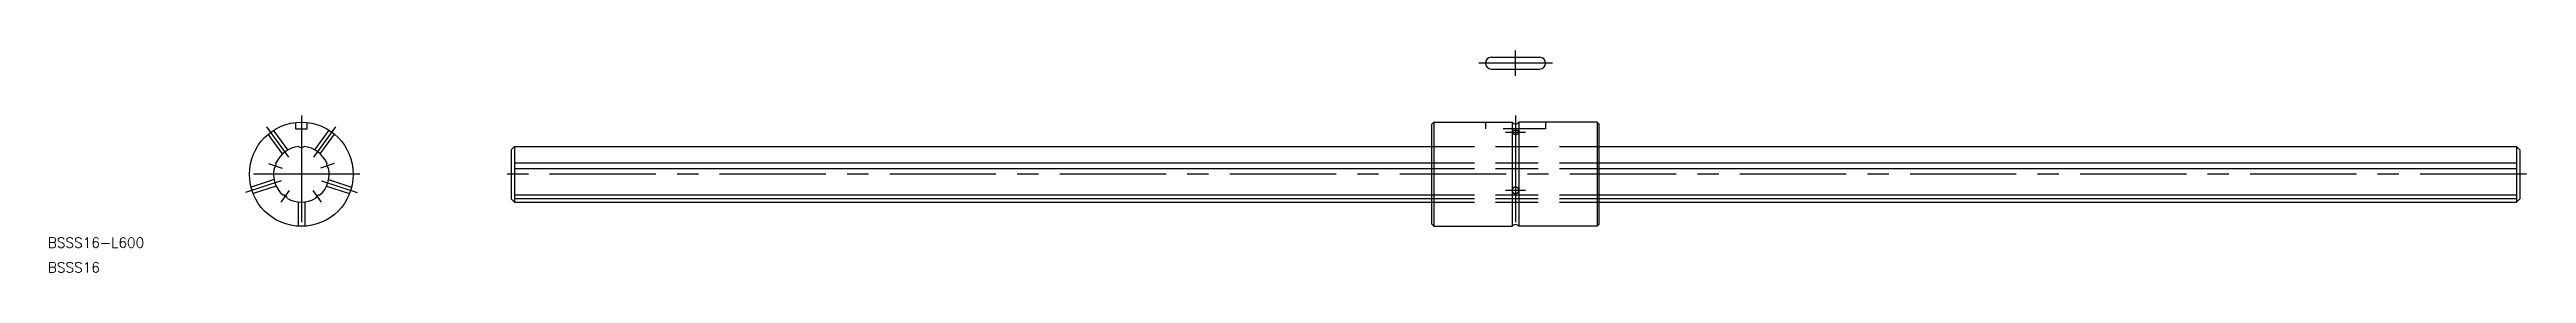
# Model space of a CAD drawing. Extents: x -75 to 665, y -29 to 37.
import ezdxf

# ---------------------------------------------------------------- set-up
doc = ezdxf.new("R2010")
doc.units = 0
doc.linetypes.add('CENTER', pattern=[50.8, 31.75, -6.35, 6.35, -6.35])
doc.linetypes.add('DASHED', pattern=[19.05, 12.7, -6.35])
doc.layers.get('0').update_dxf_attribs({"linetype": 'CONTINUOUS'})
doc.layers.add('CENTER', color=1, linetype='CENTER')
doc.styles.get("Standard").update_dxf_attribs({"font": 'txt.shx', "height": 3, "bigfont": 'bigfont.shx'})

msp = doc.modelspace()

# ---------------------------------------------------------------- linework, layer by layer
at = {"color": 7, "linetype": 'CONTINUOUS'}
for p, q in [((355.46, 34.85), (369.96, 34.85)), ((355.46, 31.35), (369.96, 31.35)), ((338.31, 15.5), (337.71, 14.9)), ((337.71, -14.9), (337.71, 14.9)), ((338.31, 15.5), (338.31, -15.5)), ((338.31, 15.5), (361.71, 15.5)), ((361.71, 15.5), (361.71, -1.75)), ((363.71, 15.5), (363.71, -1.75)), ((387.11, 15.5), (363.71, 15.5)), ((387.11, 15.5), (387.11, -15.5)), ((387.71, 14.9), (387.11, 15.5)), ((387.71, -14.9), (387.71, 14.9)), ((62.71, 7.3), (63.71, 8.3)), ((63.71, 8.3), (337.71, 8.3)), ((63.71, 8.3), (63.71, -8.3)), ((387.71, 8.3), (661.71, 8.3)), ((662.71, 7.3), (661.71, 8.3)), ((661.71, 8.3), (661.71, -8.3)), ((62.71, 7.3), (62.71, -7.3)), ((63.71, 3.37), (337.71, 3.37)), ((63.71, 1.73), (337.71, 1.73)), ((387.71, 3.37), (661.71, 3.37)), ((387.71, 1.73), (661.71, 1.73)), ((662.71, 7.3), (662.71, -7.3)), ((62.71, -7.3), (63.71, -8.3)), ((63.71, -6.17), (337.71, -6.17)), ((63.71, -7.19), (337.71, -7.19)), ((361.71, -1.75), (361.71, -15.5)), ((363.71, -1.75), (363.71, -15.5)), ((387.71, -6.17), (661.71, -6.17)), ((387.71, -7.19), (661.71, -7.19)), ((662.71, -7.3), (661.71, -8.3)), ((63.71, -8.3), (337.71, -8.3)), ((387.71, -8.3), (661.71, -8.3)), ((338.31, -15.5), (337.71, -14.9)), ((338.31, -15.5), (361.71, -15.5)), ((387.11, -15.5), (363.71, -15.5)), ((387.11, -15.5), (387.71, -14.9))]:
    msp.add_line(p, q, dxfattribs=at)
at = {"color": 3, "linetype": 'DASHED'}
for p, q in [((-1.75, 15.4), (-1.75, 13.5)), ((1.75, 13.5), (1.75, 15.4)), ((353.71, 15.5), (353.71, 13.5)), ((371.71, 15.5), (371.71, 13.5)), ((-5.65, 6.08), (-9.9, 11.93)), ((-4.03, 7.25), (-8.28, 13.1)), ((-1.75, 13.5), (1.75, 13.5)), ((4.03, 7.25), (8.28, 13.1)), ((5.65, 6.08), (9.9, 11.93)), ((337.71, 8.3), (387.71, 8.3)), ((371.71, 13.5), (353.71, 13.5)), ((337.71, 3.37), (387.71, 3.37)), ((337.71, 1.73), (387.71, 1.73)), ((-8.15, -1.6), (-15.02, -3.83)), ((-7.53, -3.5), (-14.4, -5.73)), ((7.53, -3.5), (14.4, -5.73)), ((8.15, -1.6), (15.02, -3.83)), ((337.71, -6.17), (387.71, -6.17)), ((337.71, -7.19), (387.71, -7.19)), ((-1, -8.24), (-1, -15.47)), ((1, -8.24), (1, -15.47)), ((337.71, -8.3), (387.71, -8.3))]:
    msp.add_line(p, q, dxfattribs=at)
at = {"color": 7, "linetype": 'CONTINUOUS'}
for points in [[(361.71, 12.51, 0), (361.71, 12.48, 0), (361.72, 12.46, 0), (361.72, 12.43, 0), (361.73, 12.4, 0), (361.74, 12.37, 0), (361.75, 12.34, 0), (361.77, 12.32, 0), (361.79, 12.29, 0), (361.81, 12.26, 0), (361.83, 12.24, 0), (361.85, 12.21, 0), (361.88, 12.19, 0), (361.91, 12.16, 0), (361.94, 12.14, 0), (361.97, 12.12, 0), (362, 12.1, 0), (362.04, 12.08, 0), (362.08, 12.06, 0), (362.12, 12.04, 0), (362.16, 12.02, 0), (362.2, 12.01, 0), (362.24, 12, 0), (362.28, 11.98, 0), (362.33, 11.97, 0), (362.37, 11.96, 0), (362.42, 11.95, 0), (362.47, 11.94, 0), (362.52, 11.94, 0), (362.56, 11.93, 0), (362.61, 11.93, 0), (362.66, 11.93, 0), (362.71, 11.93, 0), (362.76, 11.93, 0), (362.81, 11.93, 0), (362.86, 11.93, 0), (362.91, 11.94, 0), (362.95, 11.94, 0), (363, 11.95, 0), (363.05, 11.96, 0), (363.09, 11.97, 0), (363.14, 11.98, 0), (363.18, 12, 0), (363.23, 12.01, 0), (363.27, 12.02, 0), (363.31, 12.04, 0), (363.35, 12.06, 0), (363.38, 12.08, 0), (363.42, 12.1, 0), (363.45, 12.12, 0), (363.48, 12.14, 0), (363.51, 12.16, 0), (363.54, 12.19, 0), (363.57, 12.21, 0), (363.59, 12.24, 0), (363.62, 12.26, 0), (363.63, 12.29, 0), (363.65, 12.32, 0), (363.67, 12.34, 0), (363.68, 12.37, 0), (363.69, 12.4, 0), (363.7, 12.43, 0), (363.71, 12.46, 0), (363.71, 12.48, 0), (363.71, 12.51, 0), (363.71, 12.54, 0), (363.71, 12.57, 0), (363.7, 12.6, 0), (363.69, 12.63, 0), (363.68, 12.66, 0), (363.67, 12.68, 0), (363.65, 12.71, 0), (363.63, 12.74, 0), (363.62, 12.76, 0), (363.59, 12.79, 0), (363.57, 12.82, 0), (363.54, 12.84, 0), (363.51, 12.86, 0), (363.48, 12.89, 0), (363.45, 12.91, 0), (363.42, 12.93, 0), (363.38, 12.95, 0), (363.35, 12.97, 0), (363.31, 12.99, 0), (363.27, 13, 0), (363.23, 13.02, 0), (363.18, 13.03, 0), (363.14, 13.04, 0), (363.09, 13.06, 0), (363.05, 13.07, 0), (363, 13.08, 0), (362.95, 13.08, 0), (362.91, 13.09, 0), (362.86, 13.1, 0), (362.81, 13.1, 0), (362.76, 13.1, 0), (362.71, 13.1, 0), (362.66, 13.1, 0), (362.61, 13.1, 0), (362.56, 13.1, 0), (362.52, 13.09, 0), (362.47, 13.08, 0), (362.42, 13.08, 0), (362.37, 13.07, 0), (362.33, 13.06, 0), (362.28, 13.04, 0), (362.24, 13.03, 0), (362.2, 13.02, 0), (362.16, 13, 0), (362.12, 12.99, 0), (362.08, 12.97, 0), (362.04, 12.95, 0), (362, 12.93, 0), (361.97, 12.91, 0), (361.94, 12.89, 0), (361.91, 12.86, 0), (361.88, 12.84, 0), (361.85, 12.82, 0), (361.83, 12.79, 0), (361.81, 12.76, 0), (361.79, 12.74, 0), (361.77, 12.71, 0), (361.75, 12.68, 0), (361.74, 12.66, 0), (361.73, 12.63, 0), (361.72, 12.6, 0), (361.72, 12.57, 0), (361.71, 12.54, 0), (361.71, 12.51, 0)], [(361.71, -4.78, 0), (361.71, -4.83, 0), (361.72, -4.87, 0), (361.72, -4.92, 0), (361.73, -4.97, 0), (361.74, -5.01, 0), (361.75, -5.06, 0), (361.77, -5.1, 0), (361.79, -5.14, 0), (361.81, -5.19, 0), (361.83, -5.23, 0), (361.85, -5.27, 0), (361.88, -5.31, 0), (361.91, -5.35, 0), (361.94, -5.38, 0), (361.97, -5.42, 0), (362, -5.45, 0), (362.04, -5.48, 0), (362.08, -5.51, 0), (362.12, -5.54, 0), (362.16, -5.57, 0), (362.2, -5.6, 0), (362.24, -5.62, 0), (362.28, -5.64, 0), (362.33, -5.66, 0), (362.37, -5.68, 0), (362.42, -5.69, 0), (362.47, -5.7, 0), (362.52, -5.71, 0), (362.56, -5.72, 0), (362.61, -5.73, 0), (362.66, -5.73, 0), (362.71, -5.73, 0), (362.76, -5.73, 0), (362.81, -5.73, 0), (362.86, -5.72, 0), (362.91, -5.71, 0), (362.95, -5.7, 0), (363, -5.69, 0), (363.05, -5.68, 0), (363.09, -5.66, 0), (363.14, -5.64, 0), (363.18, -5.62, 0), (363.23, -5.6, 0), (363.27, -5.57, 0), (363.31, -5.54, 0), (363.35, -5.51, 0), (363.38, -5.48, 0), (363.42, -5.45, 0), (363.45, -5.42, 0), (363.48, -5.38, 0), (363.51, -5.35, 0), (363.54, -5.31, 0), (363.57, -5.27, 0), (363.59, -5.23, 0), (363.62, -5.19, 0), (363.63, -5.14, 0), (363.65, -5.1, 0), (363.67, -5.06, 0), (363.68, -5.01, 0), (363.69, -4.97, 0), (363.7, -4.92, 0), (363.71, -4.87, 0), (363.71, -4.83, 0), (363.71, -4.78, 0), (363.71, -4.73, 0), (363.71, -4.69, 0), (363.7, -4.64, 0), (363.69, -4.59, 0), (363.68, -4.55, 0), (363.67, -4.5, 0), (363.65, -4.46, 0), (363.63, -4.42, 0), (363.62, -4.37, 0), (363.59, -4.33, 0), (363.57, -4.29, 0), (363.54, -4.25, 0), (363.51, -4.21, 0), (363.48, -4.18, 0), (363.45, -4.14, 0), (363.42, -4.11, 0), (363.38, -4.08, 0), (363.35, -4.04, 0), (363.31, -4.02, 0), (363.27, -3.99, 0), (363.23, -3.96, 0), (363.18, -3.94, 0), (363.14, -3.92, 0), (363.09, -3.9, 0), (363.05, -3.88, 0), (363, -3.87, 0), (362.95, -3.86, 0), (362.91, -3.85, 0), (362.86, -3.84, 0), (362.81, -3.83, 0), (362.76, -3.83, 0), (362.71, -3.83, 0), (362.66, -3.83, 0), (362.61, -3.83, 0), (362.56, -3.84, 0), (362.52, -3.85, 0), (362.47, -3.86, 0), (362.42, -3.87, 0), (362.37, -3.88, 0), (362.33, -3.9, 0), (362.28, -3.92, 0), (362.24, -3.94, 0), (362.2, -3.96, 0), (362.16, -3.99, 0), (362.12, -4.02, 0), (362.08, -4.04, 0), (362.04, -4.08, 0), (362, -4.11, 0), (361.97, -4.14, 0), (361.94, -4.18, 0), (361.91, -4.21, 0), (361.88, -4.25, 0), (361.85, -4.29, 0), (361.83, -4.33, 0), (361.81, -4.37, 0), (361.79, -4.42, 0), (361.77, -4.46, 0), (361.75, -4.5, 0), (361.74, -4.55, 0), (361.73, -4.59, 0), (361.72, -4.64, 0), (361.72, -4.69, 0), (361.71, -4.73, 0), (361.71, -4.78, 0)]]:
    msp.add_polyline3d(points, dxfattribs=at)
msp.add_circle((0, 0), 15.5, dxfattribs=at)
for centre, radius, start, end in [((355.46, 33.1), 1.75, 90, 270), ((369.96, 33.1), 1.75, 270, 90), ((362.71, 16.25), 1.25, 216.8699, 323.1301), ((0, 0), 8.3, 95.9897, 156.0103), ((0, 9.6), 1.6, 237.22684, 302.77316), ((0, 9.6), 1.6, 237.22684, 302.77316), ((0, 0), 8.3, 23.9897, 84.0103), ((0, 0), 8.3, 167.9897, 228.0103), ((-9.13, 2.97), 1.6, 309.22684, 14.77316), ((0, 0), 8.3, 311.9897, 12.0103), ((9.13, 2.97), 1.6, 165.22684, 230.77316), ((-5.64, -7.77), 1.6, 21.22684, 86.77316), ((0, 0), 8.3, 239.9897, 300.0103), ((5.64, -7.77), 1.6, 93.22684, 158.77316), ((362.71, -16.25), 1.25, 36.8699, 143.1301)]:
    msp.add_arc(centre, radius, start, end, dxfattribs=at)
at = {"layer": 'CENTER', "color": 1, "linetype": 'CENTER'}
for p, q in [((373.71, 33.1), (351.71, 33.1)), ((362.71, 29.35), (362.71, 36.85)), ((0, 17.5), (0, -17.5)), ((362.71, 17.5), (362.71, -20.24)), ((-3.7, 5.1), (-10.29, 14.16)), ((3.7, 5.1), (10.29, 14.16)), ((359.71, 12.54), (365.71, 12.54)), ((17.5, 0), (-17.5, 0)), ((-9.8, 3.18), (-5.71, 1.85)), ((9.8, 3.18), (5.71, 1.85)), ((664.71, 0), (60.71, 0)), ((-5.99, -1.95), (-16.64, -5.41)), ((-6.05, -8.33), (-3.53, -4.85)), ((6.05, -8.33), (3.53, -4.85)), ((5.99, -1.95), (16.64, -5.41)), ((365.71, -4.79), (359.71, -4.79))]:
    msp.add_line(p, q, dxfattribs=at)

# ---------------------------------------------------------------- texts
at = {"color": 7, "linetype": 'CONTINUOUS'}
for s, p in [('BSSS16-L600', (-75.74, -21.87)), ('BSSS16', (-75.74, -29.24))]:
    msp.add_text(s, height=3, dxfattribs=at).set_placement(p)

doc.saveas('drawing.dxf')
